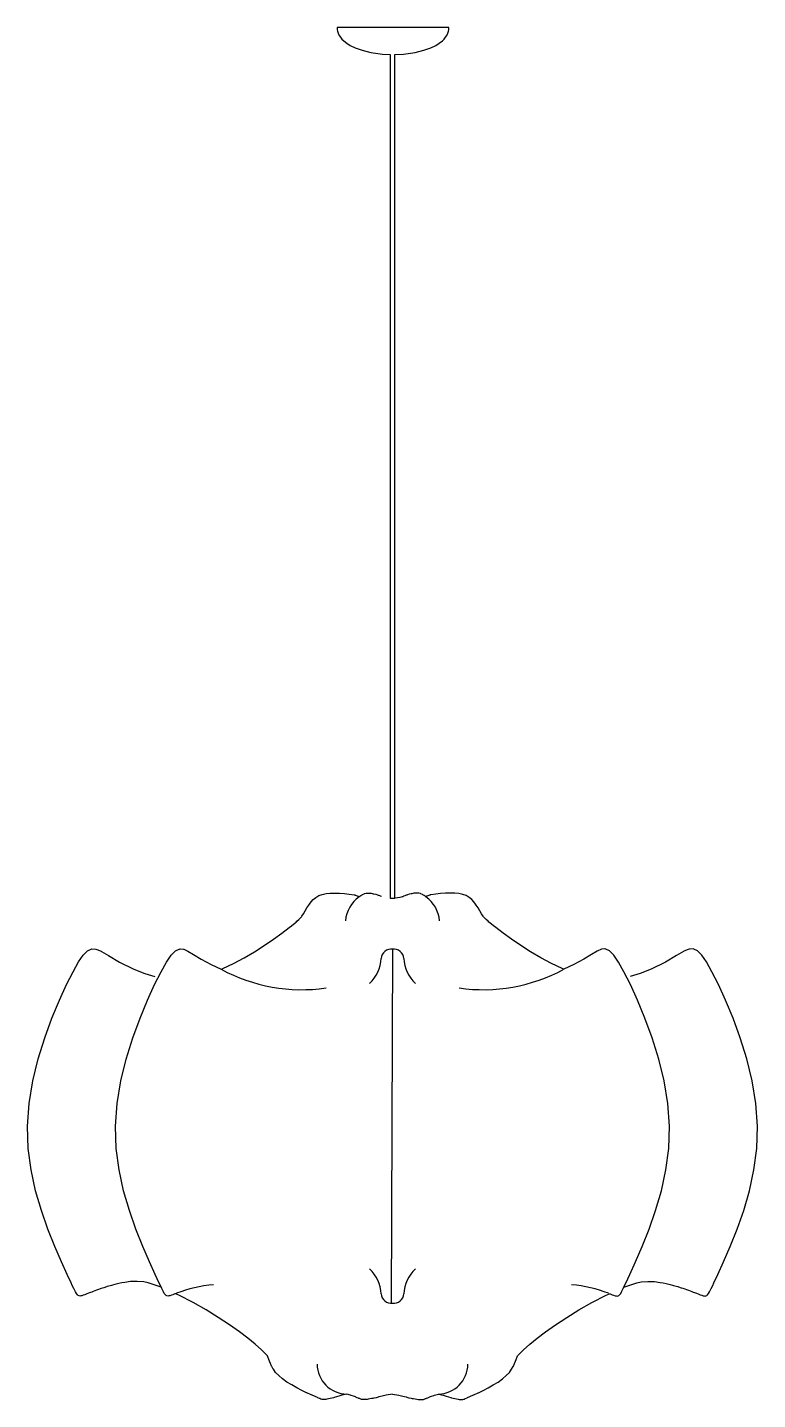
# Model space of a CAD drawing. Header units: millimetres. Extents: x 112 to 8820, y -2365 to 5002.
# Drawn here: x 7830 to 8495, y -875 to 374 of the extents above; entities that cross this region are included whole.
import ezdxf

# ---------------------------------------------------------------- set-up
doc = ezdxf.new("R2010")
doc.units = ezdxf.units.MM

# ---------------------------------------------------------------- blocks, each defined once
blk = doc.blocks.new('VISCONTEA_EL')
for p, q in [((-4.86, 124.41), (-5.03, 124.41)), ((-5.03, 124.41), (-5.02, 124.19)), ((-5.02, 124.19), (-5, 124.08)), ((-5, 124.08), (-4.93, 123.88)), ((-4.93, 123.88), (-4.85, 123.69)), ((-4.35, 124.41), (-4.86, 124.41)), ((-4.85, 123.69), (-4.73, 123.51)), ((-3.55, 124.41), (-4.35, 124.41)), ((-2.49, 124.41), (-3.55, 124.41)), ((-1.27, 124.41), (-2.49, 124.41)), ((0.05, 124.41), (-1.27, 124.41)), ((1.36, 124.41), (0.05, 124.41)), ((2.59, 124.41), (1.36, 124.41)), ((3.64, 124.41), (2.59, 124.41)), ((4.45, 124.41), (3.64, 124.41)), ((4.96, 124.41), (4.45, 124.41)), ((4.83, 123.51), (4.94, 123.69)), ((4.94, 123.69), (5.03, 123.88)), ((5.13, 124.41), (4.96, 124.41)), ((5.03, 123.88), (5.09, 124.08)), ((5.09, 124.08), (5.11, 124.19)), ((5.11, 124.19), (5.13, 124.41)), ((-4.73, 123.51), (-4.6, 123.34)), ((-4.6, 123.34), (-4.44, 123.18)), ((-4.44, 123.18), (-4.17, 122.97)), ((-4.17, 122.97), (-3.86, 122.78)), ((-3.86, 122.78), (-3.4, 122.55)), ((-3.4, 122.55), (-2.76, 122.33)), ((2.86, 122.33), (3.49, 122.55)), ((3.49, 122.55), (3.95, 122.78)), ((3.95, 122.78), (4.26, 122.97)), ((4.26, 122.97), (4.54, 123.18)), ((4.54, 123.18), (4.69, 123.34)), ((4.69, 123.34), (4.83, 123.51)), ((-2.76, 122.33), (-1.96, 122.14)), ((-1.96, 122.14), (-0.9, 121.98)), ((-0.9, 121.98), (-0.2, 121.95)), ((-0.2, 121.95), (-0.2, 45.15)), ((0.2, 121.94), (1, 121.98)), ((0.2, 45.15), (0.2, 121.94)), ((1, 121.98), (2.06, 122.14)), ((2.06, 122.14), (2.86, 122.33)), ((-7.4, 44.82), (-7.21, 45.03)), ((-7.21, 45.03), (-6.97, 45.22)), ((-6.97, 45.22), (-6.7, 45.38)), ((-6.7, 45.38), (-6.39, 45.5)), ((-6.39, 45.5), (-6.04, 45.57)), ((-6.04, 45.57), (-5.66, 45.61)), ((-5.66, 45.61), (-5.26, 45.61)), ((-5.26, 45.61), (-5.25, 45.61)), ((-5.25, 45.61), (-5.25, 45.61)), ((-5.25, 45.61), (-5.25, 45.61)), ((-5.25, 45.61), (-5.24, 45.61)), ((-5.24, 45.61), (-5.23, 45.61)), ((-5.23, 45.61), (-4.82, 45.6)), ((-4.82, 45.6), (-4.81, 45.6)), ((-4.81, 45.6), (-4.38, 45.57)), ((-4.38, 45.57), (-3.94, 45.52)), ((-3.94, 45.52), (-3.49, 45.47)), ((-3.49, 45.47), (-3.48, 45.47)), ((-3.48, 45.47), (-3.46, 45.46)), ((-3.46, 45.46), (-3.44, 45.46)), ((-3.44, 45.46), (-3.41, 45.44)), ((-3.41, 45.44), (-3.36, 45.42)), ((-3.36, 45.42), (-3.3, 45.4)), ((-3.3, 45.4), (-3.22, 45.36)), ((-3.22, 45.36), (-3.12, 45.32)), ((-3.12, 45.32), (-3.04, 45.28)), ((-3.04, 45.28), (-2.96, 45.33)), ((-2.96, 45.33), (-2.88, 45.39)), ((-2.88, 45.39), (-2.82, 45.43)), ((-2.82, 45.43), (-2.77, 45.47)), ((-2.77, 45.47), (-2.73, 45.49)), ((-2.73, 45.49), (-2.58, 45.56)), ((-2.58, 45.56), (-2.56, 45.57)), ((-2.56, 45.57), (-2.4, 45.6)), ((-2.4, 45.6), (-2.38, 45.61)), ((-2.38, 45.61), (-2.21, 45.61)), ((-2.21, 45.61), (-2.19, 45.61)), ((-2.19, 45.61), (-2.17, 45.61)), ((-2.17, 45.61), (-2.15, 45.61)), ((-2.15, 45.61), (-2.13, 45.61)), ((-2.13, 45.61), (-1.96, 45.6)), ((-1.96, 45.6), (-1.93, 45.6)), ((-1.93, 45.6), (-1.75, 45.56)), ((-1.75, 45.56), (-1.71, 45.55)), ((-1.71, 45.55), (-1.53, 45.51)), ((-1.53, 45.51), (-1.35, 45.46)), ((-1.35, 45.46), (-1.31, 45.44)), ((-1.31, 45.44), (-1.25, 45.42)), ((-1.25, 45.42), (-1.19, 45.4)), ((-1.19, 45.4), (-1.11, 45.36)), ((-1.11, 45.36), (-1.01, 45.32)), ((-0.2, 45.15), (0.2, 45.15)), ((0.25, 45.15), (0.2, 45.15)), ((0.46, 45.17), (0.25, 45.15)), ((0.68, 45.22), (0.46, 45.17)), ((0.87, 45.26), (0.68, 45.22)), ((0.93, 45.28), (0.87, 45.26)), ((1.01, 45.32), (0.93, 45.28)), ((1.11, 45.36), (1.01, 45.32)), ((1.19, 45.4), (1.11, 45.36)), ((1.25, 45.42), (1.19, 45.4)), ((1.31, 45.44), (1.25, 45.42)), ((1.35, 45.46), (1.31, 45.44)), ((1.53, 45.51), (1.35, 45.46)), ((1.71, 45.55), (1.53, 45.51)), ((1.75, 45.56), (1.71, 45.55)), ((1.93, 45.6), (1.75, 45.56)), ((1.96, 45.6), (1.93, 45.6)), ((2.13, 45.61), (1.96, 45.6)), ((2.15, 45.61), (2.13, 45.61)), ((2.17, 45.61), (2.15, 45.61)), ((2.19, 45.61), (2.17, 45.61)), ((2.21, 45.61), (2.19, 45.61)), ((2.38, 45.61), (2.21, 45.61)), ((2.4, 45.6), (2.38, 45.61)), ((2.56, 45.57), (2.4, 45.6)), ((2.58, 45.56), (2.56, 45.57)), ((2.73, 45.49), (2.58, 45.56)), ((2.77, 45.47), (2.73, 45.49)), ((2.82, 45.43), (2.77, 45.47)), ((2.88, 45.39), (2.82, 45.43)), ((2.96, 45.33), (2.88, 45.39)), ((3.04, 45.28), (2.96, 45.33)), ((3.12, 45.32), (3.04, 45.28)), ((3.22, 45.36), (3.12, 45.32)), ((3.3, 45.4), (3.22, 45.36)), ((3.36, 45.42), (3.3, 45.4)), ((3.41, 45.44), (3.36, 45.42)), ((3.44, 45.46), (3.41, 45.44)), ((3.46, 45.46), (3.44, 45.46)), ((3.48, 45.47), (3.46, 45.46)), ((3.49, 45.47), (3.48, 45.47)), ((3.94, 45.52), (3.49, 45.47)), ((4.38, 45.57), (3.94, 45.52)), ((4.81, 45.6), (4.38, 45.57)), ((4.82, 45.6), (4.81, 45.6)), ((5.23, 45.61), (4.82, 45.6)), ((5.24, 45.61), (5.23, 45.61)), ((5.25, 45.61), (5.24, 45.61)), ((5.26, 45.61), (5.25, 45.61)), ((5.25, 45.61), (5.25, 45.61)), ((5.25, 45.61), (5.25, 45.61)), ((5.66, 45.61), (5.26, 45.61)), ((6.04, 45.57), (5.66, 45.61)), ((6.39, 45.5), (6.04, 45.57)), ((6.7, 45.38), (6.39, 45.5)), ((6.97, 45.22), (6.7, 45.38)), ((7.21, 45.03), (6.97, 45.22)), ((7.4, 44.82), (7.21, 45.03)), ((-8.24, 43.51), (-8.1, 43.72)), ((-8.1, 43.72), (-7.95, 43.99)), ((-7.95, 43.99), (-7.79, 44.26)), ((-7.79, 44.26), (-7.7, 44.4)), ((-7.7, 44.4), (-7.62, 44.52)), ((-7.62, 44.52), (-7.56, 44.61)), ((-7.56, 44.61), (-7.4, 44.82)), ((7.56, 44.61), (7.4, 44.82)), ((7.62, 44.52), (7.56, 44.61)), ((7.7, 44.4), (7.62, 44.52)), ((7.79, 44.26), (7.7, 44.4)), ((7.95, 43.99), (7.79, 44.26)), ((8.1, 43.72), (7.95, 43.99)), ((8.24, 43.51), (8.1, 43.72)), ((-10.07, 41.96), (-9.4, 42.47)), ((-9.4, 42.47), (-9.19, 42.64)), ((-9.19, 42.64), (-8.86, 42.91)), ((-8.86, 42.91), (-8.77, 42.98)), ((-8.77, 42.98), (-8.69, 43.05)), ((-8.69, 43.05), (-8.51, 43.22)), ((-8.51, 43.22), (-8.4, 43.33)), ((-8.4, 43.33), (-8.29, 43.45)), ((-8.29, 43.45), (-8.24, 43.51)), ((8.29, 43.45), (8.24, 43.51)), ((8.4, 43.33), (8.29, 43.45)), ((8.51, 43.22), (8.4, 43.33)), ((8.69, 43.05), (8.51, 43.22)), ((8.77, 42.98), (8.69, 43.05)), ((8.86, 42.91), (8.77, 42.98)), ((9.19, 42.64), (8.86, 42.91)), ((9.4, 42.47), (9.19, 42.64)), ((10.07, 41.96), (9.4, 42.47)), ((-11.67, 40.85), (-10.83, 41.41)), ((-10.83, 41.41), (-10.07, 41.96)), ((10.83, 41.41), (10.07, 41.96)), ((11.67, 40.85), (10.83, 41.41)), ((-28.56, 39.35), (-28.14, 39.97)), ((-28.14, 39.97), (-27.76, 40.35)), ((-27.76, 40.35), (-27.42, 40.51)), ((-27.42, 40.51), (-27.39, 40.53)), ((-27.39, 40.53), (-26.99, 40.51)), ((-26.99, 40.51), (-26.91, 40.48)), ((-26.91, 40.48), (-26.52, 40.32)), ((-26.52, 40.32), (-26.48, 40.3)), ((-26.48, 40.3), (-25.85, 39.93)), ((-20.56, 39.34), (-20.14, 39.97)), ((-20.14, 39.97), (-19.75, 40.35)), ((-19.75, 40.35), (-19.41, 40.51)), ((-19.42, 40.53), (-19.41, 40.53)), ((-19.41, 40.53), (-19.41, 40.53)), ((-19.41, 40.51), (-19.38, 40.52)), ((-19.35, 40.52), (-19.34, 40.53)), ((-19.34, 40.53), (-19.34, 40.53)), ((-19.34, 40.53), (-19.33, 40.53)), ((-19.33, 40.53), (-19.03, 40.51)), ((-19.03, 40.51), (-19, 40.51)), ((-19, 40.51), (-18.61, 40.34)), ((-18.61, 40.34), (-18.1, 40.03)), ((-18.1, 40.03), (-17.41, 39.61)), ((-13.51, 39.73), (-12.57, 40.28)), ((-12.57, 40.28), (-11.67, 40.85)), ((0, 40.51), (-0.11, 8.29)), ((12.57, 40.28), (11.67, 40.85)), ((13.51, 39.73), (12.57, 40.28)), ((18.1, 40.03), (17.41, 39.61)), ((18.61, 40.34), (18.1, 40.03)), ((19, 40.51), (18.61, 40.34)), ((19.03, 40.51), (19, 40.51)), ((19.33, 40.53), (19.03, 40.51)), ((19.34, 40.53), (19.33, 40.53)), ((19.35, 40.52), (19.34, 40.53)), ((19.34, 40.53), (19.34, 40.53)), ((19.41, 40.51), (19.38, 40.52)), ((19.42, 40.53), (19.41, 40.53)), ((19.41, 40.53), (19.41, 40.53)), ((19.75, 40.35), (19.41, 40.51)), ((20.14, 39.97), (19.75, 40.35)), ((20.56, 39.34), (20.14, 39.97)), ((26.48, 40.3), (25.85, 39.93)), ((26.52, 40.32), (26.48, 40.3)), ((26.91, 40.48), (26.52, 40.32)), ((26.99, 40.51), (26.91, 40.48)), ((27.39, 40.53), (26.99, 40.51)), ((27.42, 40.51), (27.39, 40.53)), ((27.76, 40.35), (27.42, 40.51)), ((28.14, 39.97), (27.76, 40.35)), ((28.56, 39.35), (28.14, 39.97)), ((-29.05, 38.46), (-28.56, 39.35)), ((-25.85, 39.93), (-24.84, 39.32)), ((-24.84, 39.32), (-23.53, 38.69)), ((-21.05, 38.46), (-20.56, 39.34)), ((-17.41, 39.61), (-16.49, 39.12)), ((-16.49, 39.12), (-15.6, 38.68)), ((-15.6, 38.68), (-15.44, 38.74)), ((-15.44, 38.74), (-14.47, 39.21)), ((-14.47, 39.21), (-13.51, 39.73)), ((14.47, 39.21), (13.51, 39.73)), ((15.44, 38.74), (14.47, 39.21)), ((15.6, 38.68), (15.44, 38.74)), ((16.49, 39.12), (15.6, 38.68)), ((17.41, 39.61), (16.49, 39.12)), ((21.05, 38.46), (20.56, 39.34)), ((24.84, 39.32), (23.53, 38.69)), ((25.85, 39.93), (24.84, 39.32)), ((29.05, 38.46), (28.56, 39.35)), ((-29.65, 37.28), (-29.05, 38.46)), ((-23.53, 38.69), (-22.54, 38.3)), ((-22.54, 38.3), (-21.62, 38.01)), ((-21.64, 37.28), (-21.05, 38.46)), ((21.64, 37.28), (21.05, 38.46)), ((22.54, 38.3), (21.62, 38.01)), ((23.53, 38.69), (22.54, 38.3)), ((29.65, 37.28), (29.05, 38.46)), ((-30.3, 35.86), (-29.65, 37.28)), ((-22.3, 35.86), (-21.64, 37.28)), ((22.3, 35.86), (21.64, 37.28)), ((30.3, 35.86), (29.65, 37.28)), ((-30.98, 34.23), (-30.3, 35.86)), ((-22.97, 34.23), (-22.3, 35.86)), ((22.97, 34.23), (22.3, 35.86)), ((30.98, 34.23), (30.3, 35.86)), ((-31.63, 32.44), (-30.98, 34.23)), ((-23.63, 32.44), (-22.97, 34.23)), ((23.63, 32.44), (22.97, 34.23)), ((31.63, 32.44), (30.98, 34.23)), ((-32.23, 30.52), (-31.63, 32.44)), ((-24.22, 30.51), (-23.63, 32.44)), ((24.22, 30.51), (23.63, 32.44)), ((32.23, 30.52), (31.63, 32.44)), ((-32.71, 28.51), (-32.23, 30.52)), ((-24.71, 28.51), (-24.22, 30.51)), ((24.71, 28.51), (24.22, 30.51)), ((32.71, 28.51), (32.23, 30.52)), ((-33.06, 26.46), (-32.71, 28.51)), ((-25.05, 26.46), (-24.71, 28.51)), ((25.05, 26.46), (24.71, 28.51)), ((33.06, 26.46), (32.71, 28.51)), ((-33.21, 24.4), (-33.06, 26.46)), ((-25.21, 24.4), (-25.05, 26.46)), ((25.21, 24.4), (25.05, 26.46)), ((33.21, 24.4), (33.06, 26.46)), ((-33.14, 22.38), (-33.21, 24.4)), ((-25.13, 22.38), (-25.21, 24.4)), ((25.13, 22.38), (25.21, 24.4)), ((33.14, 22.38), (33.21, 24.4)), ((-32.88, 20.41), (-33.14, 22.38)), ((-24.87, 20.41), (-25.13, 22.38)), ((24.87, 20.41), (25.13, 22.38)), ((32.88, 20.41), (33.14, 22.38)), ((-32.47, 18.52), (-32.88, 20.41)), ((-24.46, 18.52), (-24.87, 20.41)), ((24.46, 18.52), (24.87, 20.41)), ((32.47, 18.52), (32.88, 20.41)), ((-31.95, 16.72), (-32.47, 18.52)), ((-23.94, 16.71), (-24.46, 18.52)), ((23.94, 16.71), (24.46, 18.52)), ((31.95, 16.72), (32.47, 18.52)), ((-31.36, 15.02), (-31.95, 16.72)), ((-23.35, 15.02), (-23.94, 16.71)), ((23.35, 15.02), (23.94, 16.71)), ((31.36, 15.02), (31.95, 16.72)), ((-30.73, 13.46), (-31.36, 15.02)), ((-22.73, 13.46), (-23.35, 15.02)), ((22.73, 13.46), (23.35, 15.02)), ((30.73, 13.46), (31.36, 15.02)), ((-30.12, 12.05), (-30.73, 13.46)), ((-22.11, 12.05), (-22.73, 13.46)), ((22.11, 12.05), (22.73, 13.46)), ((30.12, 12.05), (30.73, 13.46)), ((-29.59, 10.91), (-30.12, 12.05)), ((-21.58, 10.9), (-22.11, 12.05)), ((21.58, 10.9), (22.11, 12.05)), ((29.59, 10.91), (30.12, 12.05)), ((-29.23, 10.13), (-29.59, 10.91)), ((-29.13, 9.91), (-29.23, 10.13)), ((-25.26, 9.99), (-25.47, 9.94)), ((-24.91, 10.08), (-25.26, 9.99)), ((-24.63, 10.13), (-24.91, 10.08)), ((-24.36, 10.18), (-24.63, 10.13)), ((-23.83, 10.25), (-24.36, 10.18)), ((-23.22, 10.26), (-23.83, 10.25)), ((-22.61, 10.23), (-23.22, 10.26)), ((-22.22, 10.14), (-22.61, 10.23)), ((-21.04, 9.73), (-22.22, 10.14)), ((-21.22, 10.12), (-21.58, 10.9)), ((-21.12, 9.91), (-21.22, 10.12)), ((21.04, 9.73), (22.22, 10.14)), ((21.12, 9.91), (21.22, 10.12)), ((21.22, 10.12), (21.58, 10.9)), ((22.22, 10.14), (22.61, 10.23)), ((22.61, 10.23), (23.22, 10.26)), ((23.22, 10.26), (23.83, 10.25)), ((23.83, 10.25), (24.36, 10.18)), ((24.36, 10.18), (24.63, 10.13)), ((24.63, 10.13), (24.91, 10.08)), ((24.91, 10.08), (25.26, 9.99)), ((25.26, 9.99), (25.47, 9.94)), ((29.13, 9.91), (29.23, 10.13)), ((29.23, 10.13), (29.59, 10.91)), ((-28.99, 9.62), (-29.13, 9.91)), ((-28.85, 9.33), (-28.99, 9.62)), ((-28.76, 9.18), (-28.85, 9.33)), ((-28.67, 9.05), (-28.76, 9.18)), ((-28.61, 8.99), (-28.67, 9.05)), ((-28.52, 8.95), (-28.61, 8.99)), ((-28.45, 8.93), (-28.52, 8.95)), ((-28.36, 8.95), (-28.45, 8.93)), ((-28.26, 8.97), (-28.36, 8.95)), ((-28.13, 9.02), (-28.26, 8.97)), ((-28, 9.06), (-28.13, 9.02)), ((-27.82, 9.13), (-28, 9.06)), ((-27.67, 9.19), (-27.82, 9.13)), ((-27.47, 9.26), (-27.67, 9.19)), ((-27.36, 9.3), (-27.47, 9.26)), ((-27.23, 9.35), (-27.36, 9.3)), ((-27.09, 9.4), (-27.23, 9.35)), ((-26.94, 9.46), (-27.09, 9.4)), ((-26.74, 9.53), (-26.94, 9.46)), ((-26.59, 9.58), (-26.74, 9.53)), ((-26.51, 9.61), (-26.59, 9.58)), ((-26.4, 9.65), (-26.51, 9.61)), ((-26.27, 9.69), (-26.4, 9.65)), ((-26.02, 9.77), (-26.27, 9.69)), ((-25.95, 9.8), (-26.02, 9.77)), ((-25.82, 9.83), (-25.95, 9.8)), ((-25.58, 9.91), (-25.82, 9.83)), ((-25.47, 9.94), (-25.58, 9.91)), ((-20.99, 9.62), (-21.12, 9.91)), ((-20.84, 9.33), (-20.99, 9.62)), ((-20.76, 9.17), (-20.84, 9.33)), ((-20.66, 9.05), (-20.76, 9.17)), ((-20.6, 8.99), (-20.66, 9.05)), ((-20.52, 8.94), (-20.6, 8.99)), ((-20.45, 8.93), (-20.52, 8.94)), ((-20.35, 8.95), (-20.45, 8.93)), ((-20.26, 8.97), (-20.35, 8.95)), ((-20.12, 9.01), (-20.26, 8.97)), ((-19.99, 9.06), (-20.12, 9.01)), ((-19.81, 9.13), (-19.99, 9.06)), ((-19.66, 9.18), (-19.81, 9.13)), ((-19.43, 9.02), (-19.74, 9.15)), ((-18.13, 8.35), (-19.43, 9.02)), ((18.13, 8.35), (19.43, 9.02)), ((19.43, 9.02), (19.74, 9.15)), ((19.66, 9.18), (19.81, 9.13)), ((19.81, 9.13), (19.99, 9.06)), ((19.99, 9.06), (20.12, 9.01)), ((20.12, 9.01), (20.26, 8.97)), ((20.26, 8.97), (20.35, 8.95)), ((20.35, 8.95), (20.45, 8.93)), ((20.45, 8.93), (20.52, 8.94)), ((20.52, 8.94), (20.6, 8.99)), ((20.6, 8.99), (20.66, 9.05)), ((20.66, 9.05), (20.76, 9.17)), ((20.76, 9.17), (20.84, 9.33)), ((20.84, 9.33), (20.99, 9.62)), ((20.99, 9.62), (21.12, 9.91)), ((25.47, 9.94), (25.58, 9.91)), ((25.58, 9.91), (25.82, 9.83)), ((25.82, 9.83), (25.95, 9.8)), ((25.95, 9.8), (26.02, 9.77)), ((26.02, 9.77), (26.27, 9.69)), ((26.27, 9.69), (26.4, 9.65)), ((26.4, 9.65), (26.51, 9.61)), ((26.51, 9.61), (26.59, 9.58)), ((26.59, 9.58), (26.74, 9.53)), ((26.74, 9.53), (26.94, 9.46)), ((26.94, 9.46), (27.09, 9.4)), ((27.09, 9.4), (27.23, 9.35)), ((27.23, 9.35), (27.36, 9.3)), ((27.36, 9.3), (27.47, 9.26)), ((27.47, 9.26), (27.67, 9.19)), ((27.67, 9.19), (27.82, 9.13)), ((27.82, 9.13), (28, 9.06)), ((28, 9.06), (28.13, 9.02)), ((28.13, 9.02), (28.26, 8.97)), ((28.26, 8.97), (28.36, 8.95)), ((28.36, 8.95), (28.45, 8.93)), ((28.45, 8.93), (28.52, 8.95)), ((28.52, 8.95), (28.61, 8.99)), ((28.61, 8.99), (28.67, 9.05)), ((28.67, 9.05), (28.76, 9.18)), ((28.76, 9.18), (28.85, 9.33)), ((28.85, 9.33), (28.99, 9.62)), ((28.99, 9.62), (29.13, 9.91)), ((-16.95, 7.67), (-18.13, 8.35)), ((-15.85, 6.99), (-16.95, 7.67)), ((15.85, 6.99), (16.95, 7.67)), ((16.95, 7.67), (18.13, 8.35)), ((-14.84, 6.32), (-15.85, 6.99)), ((-13.93, 5.69), (-14.84, 6.32)), ((13.93, 5.69), (14.84, 6.32)), ((14.84, 6.32), (15.85, 6.99)), ((-13.15, 5.09), (-13.93, 5.69)), ((13.15, 5.09), (13.93, 5.69))]:
    blk.add_line(p, q)
for centre, radius, start, end in [((-1.2, 42.79), 3.1, 126.4303, 174.5051), ((1.2, 42.79), 3.1, 5.4949, 53.5697), ((-0.11, 39.59), 0.923, 83.1406, 175.2461), ((0.11, 39.59), 0.923, 4.7539, 96.8594), ((-4.23, 39.77), 3.2, 311.9441, 358.2155), ((4.23, 39.77), 3.2, 181.7845, 228.0559), ((-8.24, 52.3), 15.48, 241.6361, 278.1313), ((8.24, 52.3), 15.48, 261.8687, 298.3639), ((-4.23, 9.03), 3.2, 1.7845, 48.0559), ((4.23, 9.03), 3.2, 131.9441, 178.2155), ((-15.19, -2.51), 12.52, 95.0599, 110.9295), ((-0.11, 9.21), 0.923, 184.7539, 276.8594), ((0.11, 9.21), 0.923, 263.1406, 355.2461), ((15.19, -2.51), 12.52, 69.0705, 84.9401)]:
    blk.add_arc(centre, radius, start, end)

msp = doc.modelspace()

# ---------------------------------------------------------------- linework, layer by layer
at = {"color": 0}
for p, q in [((8037.5, -824.9), (8030.9, -819.5)), ((8287.3, -824.9), (8293.9, -819.5)), ((8043.1, -829.9), (8037.5, -824.9)), ((8047.7, -834.5), (8043.1, -829.9)), ((8048.4, -835.2), (8047.7, -834.5)), ((8048.8, -835.6), (8048.4, -835.2)), ((8049, -836.3), (8048.8, -835.6)), ((8049.9, -838.9), (8049, -836.3)), ((8274.9, -838.9), (8275.8, -836.3)), ((8275.8, -836.3), (8276, -835.6)), ((8276, -835.6), (8276.4, -835.2)), ((8276.4, -835.2), (8277.1, -834.5)), ((8277.1, -834.5), (8281.7, -829.9)), ((8281.7, -829.9), (8287.3, -824.9)), ((8050.5, -840.4), (8049.9, -838.9)), ((8051.3, -842.5), (8050.5, -840.4)), ((8052.4, -845), (8051.3, -842.5)), ((8052.5, -845.2), (8052.4, -845)), ((8053.9, -847.6), (8052.5, -845.2)), ((8054, -847.7), (8053.9, -847.6)), ((8056.1, -850.5), (8054, -847.7)), ((8268.7, -850.5), (8270.8, -847.7)), ((8270.8, -847.6), (8272.3, -845.2)), ((8270.8, -847.7), (8270.8, -847.6)), ((8272.3, -845.2), (8272.4, -845)), ((8272.4, -845), (8273.5, -842.5)), ((8273.5, -842.5), (8274.3, -840.4)), ((8274.3, -840.4), (8274.9, -838.9)), ((8058.9, -853.5), (8056.1, -850.5)), ((8062.4, -856.4), (8058.9, -853.5)), ((8066.4, -859.3), (8062.4, -856.4)), ((8070.8, -862), (8066.4, -859.3)), ((8254, -862), (8258.4, -859.3)), ((8258.4, -859.3), (8262.4, -856.4)), ((8262.4, -856.4), (8265.9, -853.5)), ((8265.9, -853.5), (8268.7, -850.5)), ((8075.3, -864.5), (8070.8, -862)), ((8079.9, -866.9), (8075.3, -864.5)), ((8084.3, -869), (8079.9, -866.9)), ((8084.5, -869.1), (8084.3, -869)), ((8088.3, -870.9), (8084.5, -869.1)), ((8088.6, -871), (8088.3, -870.9)), ((8092.1, -872.6), (8088.6, -871)), ((8094.2, -873.5), (8092.1, -872.6)), ((8094.6, -873.7), (8094.2, -873.5)), ((8096.1, -874.3), (8094.6, -873.7)), ((8107.3, -874), (8105.6, -874.4)), ((8108.7, -873.6), (8107.3, -874)), ((8109.4, -873.5), (8108.7, -873.6)), ((8111.4, -872.9), (8109.4, -873.5)), ((8113.7, -872.2), (8111.4, -872.9)), ((8116.4, -871.4), (8113.7, -872.2)), ((8120.7, -870.4), (8116.4, -871.4)), ((8124.3, -871.3), (8120.7, -870.4)), ((8124.7, -871.5), (8124.3, -871.3)), ((8127, -872.3), (8124.7, -871.5)), ((8128.6, -872.9), (8127, -872.3)), ((8129, -873.1), (8128.6, -872.9)), ((8130.3, -873.6), (8129, -873.1)), ((8131.4, -874.1), (8130.3, -873.6)), ((8131.8, -874.2), (8131.4, -874.1)), ((8132.3, -874.4), (8131.8, -874.2)), ((8144.5, -874.2), (8143.3, -874.4)), ((8145.3, -874), (8144.5, -874.2)), ((8147.4, -873.6), (8145.3, -874)), ((8149.3, -873.1), (8147.4, -873.6)), ((8150, -872.9), (8149.3, -873.1)), ((8152.9, -872.2), (8150, -872.9)), ((8156.5, -871.4), (8152.9, -872.2)), ((8162.4, -870.4), (8156.5, -871.4)), ((8162.4, -870.4), (8168.3, -871.4)), ((8168.3, -871.4), (8171.9, -872.2)), ((8171.9, -872.2), (8174.8, -872.9)), ((8174.8, -872.9), (8175.5, -873.1)), ((8175.5, -873.1), (8177.4, -873.6)), ((8177.4, -873.6), (8179.5, -874)), ((8179.5, -874), (8180.3, -874.2)), ((8180.3, -874.2), (8181.5, -874.4)), ((8192.5, -874.4), (8193, -874.2)), ((8193, -874.2), (8193.4, -874.1)), ((8193.4, -874.1), (8194.5, -873.6)), ((8194.5, -873.6), (8195.8, -873.1)), ((8195.8, -873.1), (8196.2, -872.9)), ((8196.2, -872.9), (8197.8, -872.3)), ((8197.8, -872.3), (8200.1, -871.5)), ((8200.1, -871.5), (8200.5, -871.3)), ((8200.5, -871.3), (8204.1, -870.4)), ((8204.1, -870.4), (8208.4, -871.4)), ((8208.4, -871.4), (8211.1, -872.2)), ((8211.1, -872.2), (8213.4, -872.9)), ((8213.4, -872.9), (8215.4, -873.5)), ((8215.4, -873.5), (8216.1, -873.6)), ((8216.1, -873.6), (8217.5, -874)), ((8217.5, -874), (8219.2, -874.4)), ((8228.7, -874.3), (8230.2, -873.7)), ((8230.2, -873.7), (8230.6, -873.5)), ((8230.6, -873.5), (8232.7, -872.6)), ((8232.7, -872.6), (8236.2, -871)), ((8236.2, -871), (8236.5, -870.9)), ((8236.5, -870.9), (8240.3, -869.1)), ((8240.3, -869.1), (8240.5, -869)), ((8240.5, -869), (8244.9, -866.9)), ((8244.9, -866.9), (8249.5, -864.5)), ((8249.5, -864.5), (8254, -862)), ((8096.4, -874.4), (8096.1, -874.3)), ((8097.3, -874.8), (8096.4, -874.4)), ((8097.6, -874.9), (8097.3, -874.8)), ((8098.4, -875.2), (8097.6, -874.9)), ((8098.9, -875.3), (8098.4, -875.2)), ((8099.1, -875.3), (8098.9, -875.3)), ((8099.5, -875.2), (8099.1, -875.3)), ((8099.1, -875.3), (8099.1, -875.3)), ((8099.1, -875.3), (8099.1, -875.3)), ((8099.9, -875.3), (8099.5, -875.2)), ((8099.5, -875.2), (8099.5, -875.2)), ((8100, -875.3), (8099.9, -875.3)), ((8100.1, -875.3), (8100, -875.3)), ((8100.8, -875.2), (8100.1, -875.3)), ((8100.1, -875.3), (8100.1, -875.3)), ((8100.9, -875.2), (8100.8, -875.2)), ((8101.6, -875.1), (8100.9, -875.2)), ((8101.7, -875.1), (8101.6, -875.1)), ((8102.8, -874.9), (8101.7, -875.1)), ((8104.1, -874.7), (8102.8, -874.9)), ((8105.6, -874.4), (8104.1, -874.7)), ((8133, -874.6), (8132.3, -874.4)), ((8133.7, -874.9), (8133, -874.6)), ((8134.2, -875.1), (8133.7, -874.9)), ((8134.4, -875.1), (8134.2, -875.1)), ((8134.8, -875.2), (8134.4, -875.1)), ((8135, -875.3), (8134.8, -875.2)), ((8135.2, -875.3), (8135, -875.3)), ((8135.3, -875.3), (8135.2, -875.3)), ((8135.2, -875.3), (8135.2, -875.3)), ((8135.4, -875.2), (8135.3, -875.3)), ((8135.7, -875.2), (8135.4, -875.2)), ((8135.9, -875.2), (8135.7, -875.2)), ((8136.3, -875.2), (8135.9, -875.2)), ((8136.6, -875.2), (8136.3, -875.2)), ((8136.7, -875.2), (8136.6, -875.2)), ((8136.9, -875.2), (8136.7, -875.2)), ((8137.5, -875.3), (8136.9, -875.2)), ((8137.6, -875.3), (8137.5, -875.3)), ((8137.5, -875.3), (8137.5, -875.3)), ((8138.3, -875.2), (8137.6, -875.3)), ((8139.2, -875.1), (8138.3, -875.2)), ((8140.3, -874.9), (8139.2, -875.1)), ((8141.7, -874.7), (8140.3, -874.9)), ((8143.3, -874.4), (8141.7, -874.7)), ((8181.5, -874.4), (8183.1, -874.7)), ((8183.1, -874.7), (8184.5, -874.9)), ((8184.5, -874.9), (8185.6, -875.1)), ((8185.6, -875.1), (8186.5, -875.2)), ((8186.5, -875.2), (8187.2, -875.3)), ((8187.2, -875.3), (8187.2, -875.3)), ((8187.2, -875.3), (8187.3, -875.3)), ((8187.3, -875.3), (8187.9, -875.2)), ((8187.9, -875.2), (8188.1, -875.2)), ((8188.1, -875.2), (8188.2, -875.2)), ((8188.2, -875.2), (8188.5, -875.2)), ((8188.5, -875.2), (8188.9, -875.2)), ((8188.9, -875.2), (8189.1, -875.2)), ((8189.1, -875.2), (8189.4, -875.2)), ((8189.4, -875.2), (8189.5, -875.3)), ((8189.5, -875.3), (8189.6, -875.3)), ((8189.6, -875.3), (8189.6, -875.3)), ((8189.6, -875.3), (8189.8, -875.3)), ((8189.8, -875.3), (8190, -875.2)), ((8190, -875.2), (8190.4, -875.1)), ((8190.4, -875.1), (8190.6, -875.1)), ((8190.6, -875.1), (8191.1, -874.9)), ((8191.1, -874.9), (8191.8, -874.6)), ((8191.8, -874.6), (8192.5, -874.4)), ((8219.2, -874.4), (8220.7, -874.7)), ((8220.7, -874.7), (8222, -874.9)), ((8222, -874.9), (8223.1, -875.1)), ((8223.1, -875.1), (8223.2, -875.1)), ((8223.2, -875.1), (8223.9, -875.2)), ((8223.9, -875.2), (8224, -875.2)), ((8224, -875.2), (8224.7, -875.3)), ((8224.7, -875.3), (8224.7, -875.3)), ((8224.7, -875.3), (8224.8, -875.3)), ((8224.8, -875.3), (8224.9, -875.3)), ((8224.9, -875.3), (8225.3, -875.2)), ((8225.3, -875.2), (8225.3, -875.2)), ((8225.3, -875.2), (8225.7, -875.3)), ((8225.7, -875.3), (8225.7, -875.3)), ((8225.7, -875.3), (8225.7, -875.3)), ((8225.7, -875.3), (8225.9, -875.3)), ((8225.9, -875.3), (8226.4, -875.2)), ((8226.4, -875.2), (8227.2, -874.9)), ((8227.2, -874.9), (8227.5, -874.8)), ((8227.5, -874.8), (8228.4, -874.4)), ((8228.4, -874.4), (8228.7, -874.3))]:
    msp.add_line(p, q, dxfattribs=at)
for centre, start, end in [((8121.6, -842.6), 180.8486, 268.1753), ((8203.2, -842.6), 271.8247, 359.1514)]:
    msp.add_arc(centre, 27.8, start, end, dxfattribs=at)

# ---------------------------------------------------------------- block references
at = {"color": 0, "xscale": 10, "yscale": 10, "zscale": 10}
msp.add_blockref('VISCONTEA_EL', (8162.4, -870.4), dxfattribs=at)

doc.saveas('drawing.dxf')
